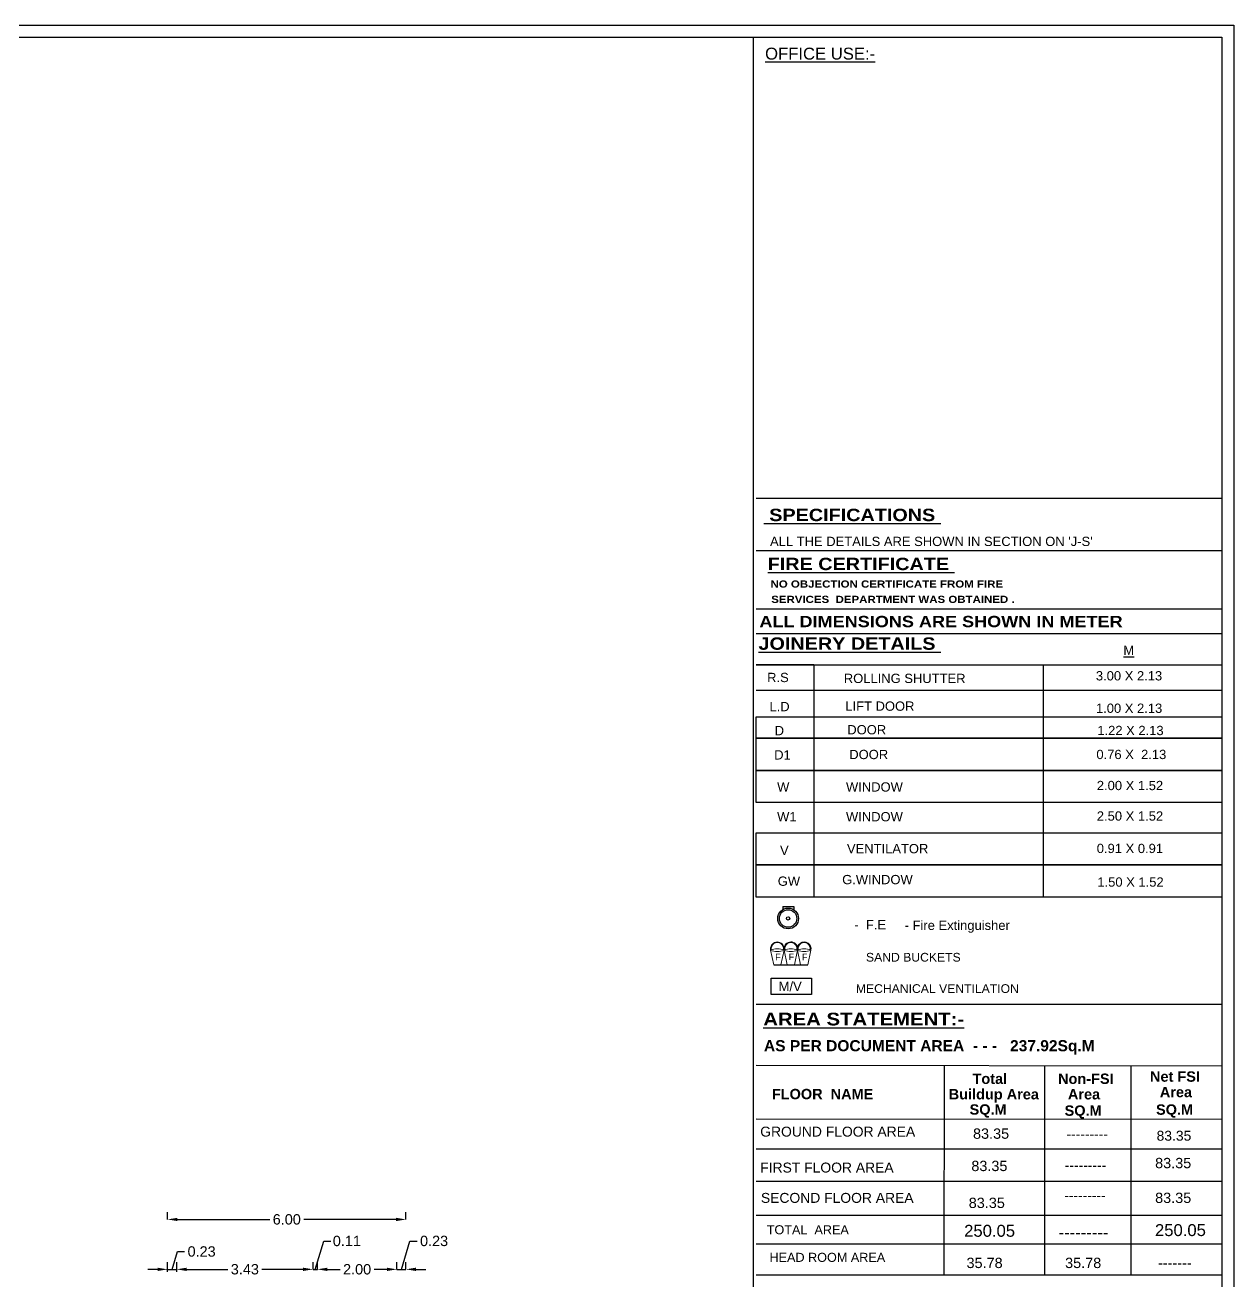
# Model space of a CAD drawing. Header units: metres. Extents: x 31 to 185, y 214 to 372.
# Drawn here: x 93.42 to 123.84, y 280.24 to 311.84 of the extents above; entities that cross this region are included whole.
import ezdxf

# ---------------------------------------------------------------- set-up
doc = ezdxf.new("R2010")
doc.units = ezdxf.units.M
doc.header["$MEASUREMENT"] = 0
doc.styles.add('56', font='')
doc.styles.add('M Arial', font='arial.ttf', dxfattribs={"height": 9})
doc.styles.add('PDF Arial', font='arial.ttf')
doc.styles.add('ROMANT', font='arial.ttf', dxfattribs={"height": 15})
doc.styles.get("Standard").update_dxf_attribs({"font": 'arial.ttf'})
doc.styles.add('style1', font='arialbd.ttf', dxfattribs={"height": 9})
doc.styles.get('56').set_extended_font_data('Arial Black')
doc.dimstyles.new('Standard$0', dxfattribs={"dimtxt": 0.5, "dimasz": 0.5, "dimexe": 0, "dimexo": 1, "dimgap": 0, "dimtad": 0, "dimdec": 4, "dimzin": 0, "dimdsep": 46, "dimlunit": 4, "dimtxsty": 'Standard', "dimcen": 0.09, "dimadec": 0, "dimazin": 0, "dimtfac": 1, "dimtdec": 4, "dimtofl": 0, "dimtmove": 0, "dimatfit": 3, "dimfxl": 0, "dimtolj": 1, "dimtzin": 0, "dimarcsym": 0})

# ---------------------------------------------------------------- blocks, each defined once
blk = doc.blocks.new('*D144')
at = {"color": 0, "lineweight": -2}
for p, q in [((97.118, 280.529), (97.252, 280.977)), ((97.252, 280.977), (97.432, 280.977)), ((97.003, 280.468), (97.003, 280.709)), ((97.233, 280.468), (97.233, 280.709)), ((96.753, 280.529), (96.503, 280.529)), ((97.003, 280.529), (97.233, 280.529)), ((97.483, 280.529), (97.733, 280.529))]:
    blk.add_line(p, q, dxfattribs=at)
for points in [[(96.753, 280.57), (96.753, 280.487), (97.003, 280.529)], [(97.483, 280.57), (97.483, 280.487), (97.233, 280.529)]]:
    blk.add_solid(points, dxfattribs=at)
at = {"layer": 'Defpoints', "color": 0, "lineweight": -2}
for p in [(97.003, 280.405), (97.233, 280.529), (97.233, 280.405)]:
    blk.add_point(p, dxfattribs=at)
at = {"color": 0, "insert": (97.86, 280.977), "char_height": 0.26, "attachment_point": 5}
blk.add_mtext('\\A1;0.23', dxfattribs=at)
blk = doc.blocks.new('*D145')
at = {"color": 0, "lineweight": -2}
for p, q in [((97.233, 280.468), (97.233, 280.709)), ((100.663, 280.529), (100.663, 280.709)), ((97.483, 280.529), (98.52, 280.529)), ((100.413, 280.529), (99.376, 280.529))]:
    blk.add_line(p, q, dxfattribs=at)
for points in [[(97.483, 280.57), (97.483, 280.487), (97.233, 280.529)], [(100.413, 280.57), (100.413, 280.487), (100.663, 280.529)]]:
    blk.add_solid(points, dxfattribs=at)
at = {"layer": 'Defpoints', "color": 0, "lineweight": -2}
for p in [(97.233, 280.405), (100.663, 280.529), (100.663, 280.529)]:
    blk.add_point(p, dxfattribs=at)
at = {"color": 0, "insert": (98.948, 280.529), "char_height": 0.26, "attachment_point": 5}
blk.add_mtext('\\A1;3.43', dxfattribs=at)
blk = doc.blocks.new('*D146')
at = {"color": 0, "lineweight": -2}
for p, q in [((100.718, 280.529), (100.932, 281.242)), ((100.932, 281.242), (101.112, 281.242)), ((100.663, 280.529), (100.663, 280.709)), ((100.773, 280.529), (100.773, 280.709)), ((100.413, 280.529), (100.163, 280.529)), ((100.663, 280.529), (100.773, 280.529)), ((101.023, 280.529), (101.273, 280.529))]:
    blk.add_line(p, q, dxfattribs=at)
for points in [[(100.413, 280.57), (100.413, 280.487), (100.663, 280.529)], [(101.023, 280.57), (101.023, 280.487), (100.773, 280.529)]]:
    blk.add_solid(points, dxfattribs=at)
at = {"layer": 'Defpoints', "color": 0, "lineweight": -2}
for p in [(100.663, 280.529), (100.773, 280.529), (100.773, 280.529)]:
    blk.add_point(p, dxfattribs=at)
at = {"color": 0, "insert": (101.515, 281.242), "char_height": 0.26, "attachment_point": 5}
blk.add_mtext('\\A1;0.11', dxfattribs=at)
blk = doc.blocks.new('*D147')
at = {"color": 0, "lineweight": -2}
for p, q in [((100.773, 280.529), (100.773, 280.709)), ((102.773, 280.529), (102.773, 280.709)), ((101.023, 280.529), (101.344, 280.529)), ((102.523, 280.529), (102.203, 280.529))]:
    blk.add_line(p, q, dxfattribs=at)
for points in [[(101.023, 280.57), (101.023, 280.487), (100.773, 280.529)], [(102.523, 280.57), (102.523, 280.487), (102.773, 280.529)]]:
    blk.add_solid(points, dxfattribs=at)
at = {"layer": 'Defpoints', "color": 0, "lineweight": -2}
for p in [(100.773, 280.529), (102.773, 280.529), (102.773, 280.529)]:
    blk.add_point(p, dxfattribs=at)
at = {"color": 0, "insert": (101.773, 280.529), "char_height": 0.26, "attachment_point": 5}
blk.add_mtext('\\A1;2.00', dxfattribs=at)
blk = doc.blocks.new('*D148')
at = {"color": 0, "lineweight": -2}
for p, q in [((102.888, 280.529), (103.102, 281.242)), ((103.102, 281.242), (103.282, 281.242)), ((102.773, 280.529), (102.773, 280.709)), ((103.003, 280.529), (103.003, 280.709)), ((102.523, 280.529), (102.273, 280.529)), ((102.773, 280.529), (103.003, 280.529)), ((103.253, 280.529), (103.503, 280.529))]:
    blk.add_line(p, q, dxfattribs=at)
for points in [[(102.523, 280.57), (102.523, 280.487), (102.773, 280.529)], [(103.253, 280.57), (103.253, 280.487), (103.003, 280.529)]]:
    blk.add_solid(points, dxfattribs=at)
at = {"layer": 'Defpoints', "color": 0, "lineweight": -2}
for p in [(102.773, 280.529), (103.003, 280.529), (103.003, 280.529)]:
    blk.add_point(p, dxfattribs=at)
at = {"color": 0, "insert": (103.71, 281.242), "char_height": 0.26, "attachment_point": 5}
blk.add_mtext('\\A1;0.23', dxfattribs=at)
blk = doc.blocks.new('*D149')
at = {"color": 0, "lineweight": -2}
for p, q in [((97.003, 281.785), (97.003, 281.965)), ((103.003, 281.785), (103.003, 281.965)), ((97.253, 281.785), (99.575, 281.785)), ((102.753, 281.785), (100.431, 281.785))]:
    blk.add_line(p, q, dxfattribs=at)
for points in [[(97.253, 281.826), (97.253, 281.743), (97.003, 281.785)], [(102.753, 281.826), (102.753, 281.743), (103.003, 281.785)]]:
    blk.add_solid(points, dxfattribs=at)
at = {"layer": 'Defpoints', "color": 0, "lineweight": -2}
for p in [(97.003, 281.753), (103.003, 281.785), (103.003, 281.753)]:
    blk.add_point(p, dxfattribs=at)
at = {"color": 0, "insert": (100.003, 281.785), "char_height": 0.26, "attachment_point": 5}
blk.add_mtext('\\A1;6.00', dxfattribs=at)
blk = doc.blocks.new('WERTY')
for p, q in [((106.704, 34.661), (106.704, 34.554)), ((107.105, 34.542), (107.105, 34.649))]:
    blk.add_line(p, q)
at = {"linetype": 'ByBlock', "ltscale": 0.5}
blk.add_line((106.704, 34.661), (107.105, 34.661), dxfattribs=at)
for radius in [0.367, 0.308, 0.0591]:
    blk.add_circle((106.896, 34.241), radius)
blk = doc.blocks.new('GDFG')
at = {"lineweight": 0}
for p, q in [((5950.518, 117.918), (5950.628, 117.402)), ((5950.993, 117.919), (5950.884, 117.402)), ((5950.993, 117.92), (5951.103, 117.403)), ((5951.468, 117.921), (5951.358, 117.403)), ((5951.468, 117.919), (5951.577, 117.403)), ((5951.943, 117.92), (5951.833, 117.403))]:
    blk.add_line(p, q, dxfattribs=at)
for centre, radius, start, end in [((5950.756, 117.968), 0.243, 12.1056, 192.1056), ((5950.757, 117.374), 0.594, 66.533, 113.6815), ((5950.757, 118.464), 0.594, 246.3185, 293.467), ((5950.756, 117.968), 0.218, 349.6094, 190.4871), ((5951.231, 117.97), 0.243, 12.1056, 192.1056), ((5951.232, 117.376), 0.594, 66.533, 113.6815), ((5951.232, 118.466), 0.594, 246.3185, 293.467), ((5950.756, 117.968), 0.243, 347.6799, 348.8895), ((5951.231, 117.969), 0.218, 349.6094, 190.4871), ((5951.705, 117.969), 0.243, 347.6799, 192.1056), ((5951.706, 117.375), 0.594, 66.533, 113.6815), ((5951.231, 117.97), 0.243, 347.6799, 348.3201), ((5951.706, 118.465), 0.594, 246.3185, 293.467), ((5951.706, 117.968), 0.218, 349.6094, 190.4871)]:
    blk.add_arc(centre, radius, start, end, dxfattribs=at)
at = {"lineweight": 0, "char_height": 0.22858, "attachment_point": 1, "style": 'M Arial'}
for insert in [(5950.408, 117.791), (5950.883, 117.793), (5951.357, 117.792)]:
    blk.add_mtext_dynamic_manual_height_columns('{\\W3.054932; }F', width=0.69628, gutter_width=1.143, heights=[0], dxfattribs=dict(at, insert=insert))
blk = doc.blocks.new('HFHFGH')
at = {"color": 1}
blk.add_line((3314.058, 537.05), (3315.263, 537.051), dxfattribs=at)
at = {"lineweight": -2}
blk.add_blockref('GDFG', (-2636.57, 419.649), dxfattribs=at)

msp = doc.modelspace()

# ---------------------------------------------------------------- linework, layer by layer
at = {"lineweight": -2, "ltscale": 10}
for p, q in [((111.738, 311.538), (111.738, 253.406)), ((113.265, 295.737), (111.817, 295.737)), ((111.817, 295.737), (123.536, 295.737)), ((111.817, 287.202), (123.536, 287.202)), ((111.818, 283.561), (123.536, 283.561)), ((111.818, 282.751), (123.536, 282.751)), ((111.818, 281.889), (123.536, 281.889)), ((111.817, 281.168), (123.536, 281.168)), ((111.817, 280.394), (123.536, 280.394))]:
    msp.add_line(p, q, dxfattribs=at)
for p, q in [((111.817, 299.937), (123.536, 299.937)), ((111.817, 298.619), (123.536, 298.619)), ((111.817, 297.148), (123.536, 297.148)), ((111.817, 296.53), (123.536, 296.53)), ((113.265, 295.737), (113.265, 289.895)), ((119.034, 295.737), (119.034, 289.895)), ((111.817, 295.103), (123.536, 295.103)), ((116.544, 285.659), (116.539, 280.394)), ((119.074, 285.657), (119.069, 280.394)), ((121.241, 285.654), (121.241, 280.394)), ((123.536, 284.297), (111.817, 284.309))]:
    msp.add_line(p, q)
at = {"lineweight": -2}
msp.add_line((111.817, 285.664), (123.536, 285.652), dxfattribs=at)
at = {"color": 2, "lineweight": -2, "ltscale": 10}
for points in [[(41.282, 311.838), (123.836, 311.838), (123.836, 253.106), (41.282, 253.106)], [(41.582, 311.538), (123.536, 311.538), (123.536, 253.406), (41.582, 253.406)]]:
    msp.add_lwpolyline(points, close=True, dxfattribs=at)
at = {"color": 1, "lineweight": -2, "ltscale": 10}
msp.add_lwpolyline([(41.582, 311.538), (123.536, 311.538), (123.536, 253.406), (41.582, 253.406)], close=True, dxfattribs=at)
for points in [[(123.536, 293.895), (111.817, 293.895), (111.817, 294.434), (123.536, 294.434)], [(123.536, 293.085), (111.817, 293.085), (111.817, 293.895), (123.536, 293.895)], [(123.536, 292.275), (111.817, 292.275), (111.817, 293.085), (123.536, 293.085)], [(123.536, 290.705), (111.817, 290.705), (111.817, 291.516), (123.536, 291.516)], [(123.536, 289.895), (111.817, 289.895), (111.817, 290.705), (123.536, 290.705)], [(123.536, 284.297), (111.818, 284.309)]]:
    msp.add_lwpolyline(points)
msp.add_lwpolyline([(112.188, 287.858), (113.205, 287.858), (113.205, 287.447), (112.188, 287.447)], close=True)

# ---------------------------------------------------------------- block references
at = {"xscale": 0.710577872857669, "yscale": 0.710577872857669, "zscale": 0.710577872857669}
for name, p in [('WERTY', (36.661, 265.027)), ('HFHFGH', (-2242.639, -93.423))]:
    msp.add_blockref(name, p, dxfattribs=at)

# ---------------------------------------------------------------- texts
at = {"lineweight": -2}
for s, height, style, p in [('%%UOFFICE USE:-', 0.3, 'ROMANT', (112.039, 310.971)), ('AS PER DOCUMENT AREA  - - -   237.92Sq.M', 0.28, 'style1', (112.01, 286.016)), ('Total', 0.2611, 'style1', (117.259, 285.195)), ('Non-FSI', 0.2611, 'style1', (119.412, 285.195)), ('Net FSI ', 0.2611, 'style1', (121.725, 285.25)), ('FLOOR  NAME', 0.26114, 'style1', (112.21, 284.809)), ('Buildup Area', 0.26114, 'style1', (116.66, 284.805)), ('      Area', 0.2611, 'style1', (119.051, 284.805)), ('      Area', 0.2611, 'style1', (121.364, 284.86)), ('SQ.M', 0.2611, 'style1', (117.185, 284.421)), ('SQ.M', 0.2611, 'style1', (119.576, 284.393)), ('SQ.M', 0.2611, 'style1', (121.877, 284.419))]:
    msp.add_text(s, height=height, dxfattribs=dict(at, style=style)).set_placement(p)
for s, height, style, p in [('%%u SPECIFICATIONS ', 0.31139, '56', (112.005, 299.357)), ('  %%UFIRE CERTIFICATE ', 0.31139, '56', (111.828, 298.124)), ('NO OBJECTION CERTIFICATE FROM FIRE  ', 0.18051, '56', (112.176, 297.684)), ('SERVICES  DEPARTMENT WAS OBTAINED .', 0.18051, '56', (112.193, 297.298)), ('ALL DIMENSIONS ARE SHOWN IN METER', 0.28423, '56', (111.896, 296.688)), (' %%UJOINERY DETAILS ', 0.31139, '56', (111.735, 296.12)), ('SAND BUCKETS', 0.21931, 'PDF Arial', (114.578, 288.273)), ('MECHANICAL VENTILATION', 0.21931, 'PDF Arial', (114.323, 287.484)), ('%%UAREA STATEMENT:-', 0.31976, '56', (111.994, 286.667))]:
    msp.add_text(s, height=height, dxfattribs=dict(style=style)).set_placement(p)
for s, height, p in [("ALL THE DETAILS ARE SHOWN IN SECTION ON 'J-S' ", 0.23354, (112.164, 298.73)), ('%%UM', 0.2335, (121.055, 295.992)), ('R.S', 0.2335, (112.09, 295.306)), ('ROLLING SHUTTER', 0.23354, (114.02, 295.283)), ('3.00 X 2.13', 0.23354, (120.363, 295.348)), ('L.D', 0.2335, (112.149, 294.573)), ('LIFT DOOR  ', 0.23354, (114.058, 294.585)), ('1.00 X 2.13', 0.23354, (120.365, 294.532)), ('D', 0.234, (112.28, 293.968)), ('DOOR  ', 0.2335, (114.108, 293.991)), ('1.22 X 2.13', 0.23354, (120.399, 293.972)), ('D1', 0.2335, (112.268, 293.358)), ('DOOR', 0.2335, (114.158, 293.368)), ('0.76 X  2.13', 0.23354, (120.376, 293.369)), ('W', 0.234, (112.342, 292.551)), ('WINDOW', 0.2335, (114.075, 292.551)), ('2.00 X 1.52', 0.23354, (120.387, 292.587)), ('W1', 0.2335, (112.342, 291.802)), ('WINDOW', 0.2335, (114.075, 291.802)), ('2.50 X 1.52', 0.23354, (120.387, 291.82)), ('V', 0.234, (112.415, 290.954)), ('VENTILATOR', 0.2335, (114.099, 290.999)), ('0.91 X 0.91', 0.23354, (120.385, 291.004)), ('GW', 0.2335, (112.358, 290.18)), ('G.WINDOW', 0.2335, (113.979, 290.22)), ('1.50 X 1.52', 0.23354, (120.4, 290.158)), ('-  F.E', 0.2335, (114.286, 289.084)), ('M/V', 0.2335, (112.381, 287.531)), ('GROUND FLOOR AREA', 0.25, (111.917, 283.869)), ('83.35', 0.26, (117.272, 283.814)), ('---------', 0.2487, (119.625, 283.81)), ('83.35', 0.25, (121.891, 283.766)), ('FIRST FLOOR AREA', 0.25, (111.917, 282.965)), ('83.35', 0.26, (117.229, 283.001)), ('83.35', 0.26, (121.854, 283.074)), ('---------', 0.2487, (119.582, 283.025)), ('SECOND FLOOR AREA', 0.25, (111.934, 282.202)), ('83.35', 0.26, (117.164, 282.072)), ('---------', 0.2487, (119.568, 282.266)), ('83.35', 0.26, (121.854, 282.198)), ('TOTAL  AREA', 0.22738, (112.081, 281.411)), ('250.05', 0.3, (117.048, 281.349)), ('250.05', 0.3, (121.85, 281.366)), ('---------', 0.3, (119.424, 281.312)), ('HEAD ROOM AREA', 0.22738, (112.15, 280.717)), ('35.78', 0.26, (117.108, 280.561)), ('35.78', 0.26, (119.589, 280.561)), ('-------', 0.26, (121.927, 280.561))]:
    msp.add_text(s, height=height).set_placement(p)
at = {"insert": (115.551, 289.303), "char_height": 0.23354, "attachment_point": 1}
msp.add_mtext('- Fire Extinguisher', dxfattribs=at)

# ---------------------------------------------------------------- dimensions: what is measured, and where the dimension line sits
for p1, p2, distance, picture, middle in [((97.003, 281.753), (103.003, 281.753), 0.032, '*D149', (100.003, 281.785)), ((97.003, 280.405), (97.233, 280.405), 0.124, '*D144', (97.522, 280.977))]:
    dim = msp.add_aligned_dim(p1=p1, p2=p2, distance=distance, dimstyle='Standard$0', override={"dimtxt": 0.26, "dimasz": 0.25, "dimexe": 0.18, "dimexo": 0.0625, "dimgap": 0.09, "dimdec": 2, "dimlunit": 2, "dimtdec": 2, "dimtmove": 1, "dimfxl": 12, "dimtfill": 1, "dimarcsym": 1})
    dim.commit()
    dim.dimension.update_dxf_attribs({"geometry": picture, "text_midpoint": middle})
for base, p1, p2, picture, middle in [((100.773, 280.529), (100.663, 280.529), (100.773, 280.529), '*D146', (101.202, 281.242)), ((103.003, 280.529), (102.773, 280.529), (103.003, 280.529), '*D148', (103.372, 281.242)), ((100.663, 280.529), (97.233, 280.405), (100.663, 280.529), '*D145', (98.948, 280.529)), ((102.773, 280.529), (100.773, 280.529), (102.773, 280.529), '*D147', (101.773, 280.529))]:
    dim = msp.add_linear_dim(base=base, p1=p1, p2=p2, angle=180, dimstyle='Standard$0', override={"dimtxt": 0.26, "dimasz": 0.25, "dimexe": 0.18, "dimexo": 0.0625, "dimgap": 0.09, "dimdec": 2, "dimlunit": 2, "dimtdec": 2, "dimtmove": 1, "dimfxl": 12, "dimtfill": 1, "dimarcsym": 1})
    dim.commit()
    dim.dimension.update_dxf_attribs({"geometry": picture, "text_midpoint": middle})

doc.saveas('drawing.dxf')
